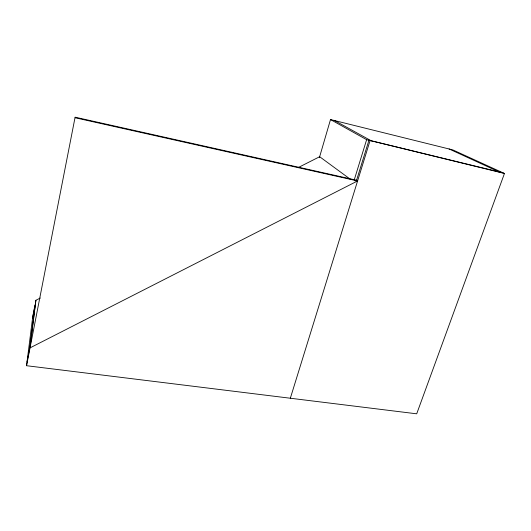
<?xml version="1.0" encoding="UTF-8"?>
<svg xmlns="http://www.w3.org/2000/svg" width="531" height="531" viewBox="0 0 531 531"><rect width="100%" height="100%" fill="white"/><g stroke="black" fill="none" stroke-linecap="round" stroke-linejoin="round"><path stroke-width="0.8" d="M40.323 298.037L35.889 300.28L30.041 347.878L357.589 180.945L356.58 180.221L75.103 117.185L26.55 365.713L416.702 413.815L504.45 173.491L452.797 149.901L330.508 119.561L319.363 157.7M29.305 351.15L35.889 300.28M26.55 365.713L32.736 316.682L35.019 304.94M32.497 318.593L34.787 306.785M27.041 361.843L29.597 348.767M354.204 180.002L366.629 139.68L330.508 119.561M356.454 180.633L368.939 140.237L504.45 173.491M290.331 398.237L370.007 140.828M355.106 180.971L356.58 180.221M298.223 167.564L319.649 156.725L350.347 179.252M75.103 117.749L357.589 180.945M366.629 139.68L502.99 172.821M449.107 148.985L498.908 171.832M334.61 120.583L371.242 140.801"/></g></svg>
